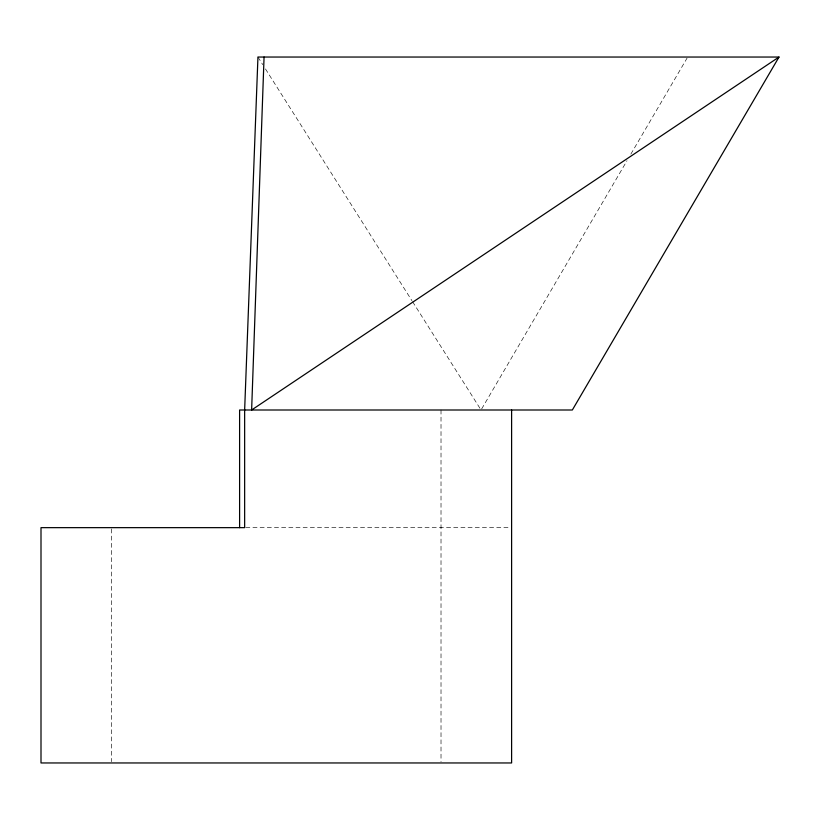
<?xml version="1.0" encoding="UTF-8"?>
<svg xmlns="http://www.w3.org/2000/svg" width="820" height="820" viewBox="0 0 820 820"><rect width="100%" height="100%" fill="white"/><g stroke="black" fill="none" stroke-linecap="round" stroke-linejoin="round"><path stroke-width="0.61" stroke-dasharray="4.1 3.07" d="M481.678 408.893L626.992 160.73M630.867 154.109L687.047 58.148M245.764 527.649L510.665 527.649M257.951 57.041L262.738 64.626M265.475 68.952L411.917 300.653M412.603 301.729L480.356 408.913M441.016 410L441.016 761.678M111.592 528.931L111.592 761.678"/><path stroke-width="1.23" d="M264.06 57.041L251.627 410L779 57.041L257.951 57.041L244.647 410L244.647 527.649L41 527.649L41 762.959L511.608 762.959L511.608 410M779 57.041L572.339 410L239.604 410L239.604 527.649"/></g></svg>
